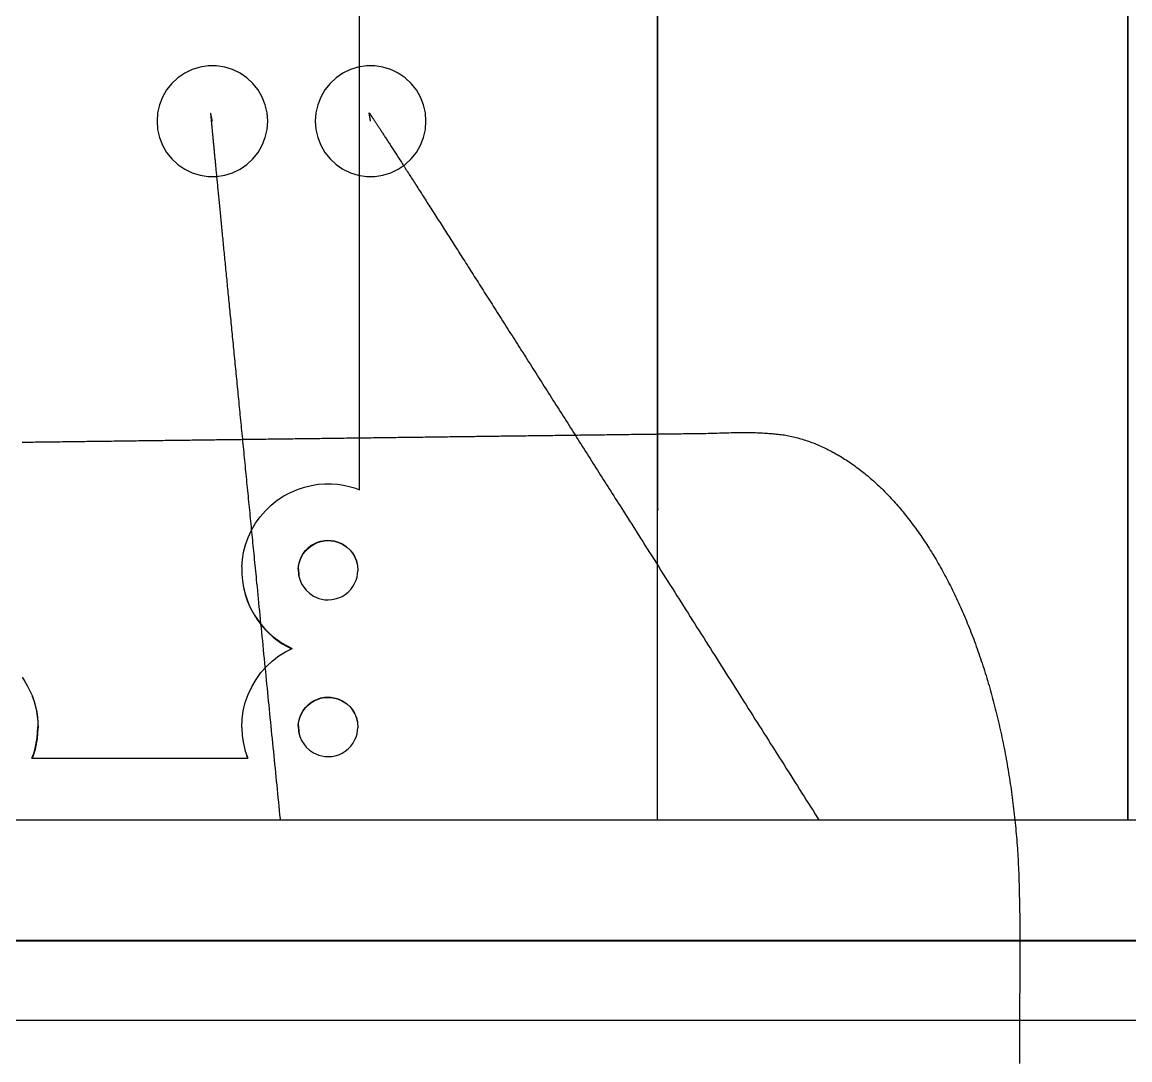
# Model space of a CAD drawing. Header units: millimetres. Extents: x -226 to 218, y -257 to 254.
# Drawn here: x -54.9 to 14.9, y 127.3 to 192.7 of the extents above; entities that cross this region are included whole.
import ezdxf

# ---------------------------------------------------------------- set-up
doc = ezdxf.new("R2010")
doc.units = ezdxf.units.MM
doc.layers.add('SKETCH', color=5, linetype='Continuous')
doc.layers.add('VISIBLE', color=7, linetype='Continuous')

msp = doc.modelspace()

# ---------------------------------------------------------------- linework, layer by layer
at = {"layer": 'SKETCH', "flags": 128}
for points in [[(-39.378, 186.422), (-39.417, 186.942), (-39.533, 187.451), (-39.723, 187.936), (-39.984, 188.388), (-40.309, 188.795), (-40.692, 189.15), (-41.123, 189.444), (-41.592, 189.67), (-42.091, 189.824), (-42.606, 189.902), (-43.128, 189.902), (-43.644, 189.824), (-44.142, 189.67), (-44.612, 189.444), (-45.043, 189.15), (-45.425, 188.795), (-45.75, 188.388), (-46.011, 187.936), (-46.201, 187.451), (-46.317, 186.942), (-46.356, 186.422), (-46.317, 185.902), (-46.201, 185.394), (-46.011, 184.908), (-45.75, 184.457), (-45.425, 184.049), (-45.043, 183.694), (-44.612, 183.4), (-44.142, 183.174), (-43.644, 183.02), (-43.128, 182.943), (-42.606, 182.943), (-42.091, 183.02), (-41.592, 183.174), (-41.123, 183.4), (-40.692, 183.694), (-40.309, 184.049), (-39.984, 184.457), (-39.723, 184.908), (-39.533, 185.394), (-39.417, 185.902), (-39.378, 186.422)], [(-29.409, 186.422), (-29.448, 186.942), (-29.564, 187.451), (-29.754, 187.936), (-30.015, 188.388), (-30.34, 188.795), (-30.723, 189.15), (-31.153, 189.444), (-31.623, 189.67), (-32.122, 189.824), (-32.637, 189.902), (-33.159, 189.902), (-33.674, 189.824), (-34.173, 189.67), (-34.643, 189.444), (-35.073, 189.15), (-35.456, 188.795), (-35.781, 188.388), (-36.042, 187.936), (-36.232, 187.451), (-36.348, 186.942), (-36.387, 186.422), (-36.348, 185.902), (-36.232, 185.394), (-36.042, 184.908), (-35.781, 184.457), (-35.456, 184.049), (-35.073, 183.694), (-34.643, 183.4), (-34.173, 183.174), (-33.674, 183.02), (-33.159, 182.943), (-32.637, 182.943), (-32.122, 183.02), (-31.623, 183.174), (-31.153, 183.4), (-30.723, 183.694), (-30.34, 184.049), (-30.015, 184.457), (-29.754, 184.908), (-29.564, 185.394), (-29.448, 185.902), (-29.409, 186.422)], [(-42.867, 186.422), (-42.868, 186.425), (-42.868, 186.427), (-42.869, 186.43), (-42.869, 186.432), (-42.87, 186.435), (-42.871, 186.437), (-42.871, 186.44), (-42.872, 186.443), (-42.872, 186.445), (-42.873, 186.448), (-42.874, 186.45), (-42.874, 186.453), (-42.875, 186.455), (-42.875, 186.458), (-42.876, 186.461), (-42.877, 186.463), (-42.877, 186.466), (-42.878, 186.468), (-42.878, 186.471), (-42.879, 186.473), (-42.88, 186.476), (-42.88, 186.479), (-42.881, 186.481), (-42.881, 186.484), (-42.882, 186.486), (-42.882, 186.489), (-42.883, 186.491), (-42.884, 186.494), (-42.884, 186.497), (-42.885, 186.499), (-42.885, 186.502), (-42.886, 186.504), (-42.887, 186.507), (-42.887, 186.509), (-42.888, 186.512), (-42.888, 186.514), (-42.889, 186.517), (-42.89, 186.52), (-42.89, 186.522), (-42.891, 186.525), (-42.891, 186.527), (-42.892, 186.53), (-42.892, 186.532), (-42.893, 186.535), (-42.894, 186.538), (-42.894, 186.54), (-42.895, 186.543), (-42.895, 186.545), (-42.896, 186.548), (-42.897, 186.55), (-42.897, 186.553), (-42.898, 186.556), (-42.898, 186.558), (-42.899, 186.561), (-42.9, 186.563), (-42.9, 186.566), (-42.901, 186.568), (-42.901, 186.571), (-42.902, 186.574), (-42.903, 186.576), (-42.903, 186.579), (-42.904, 186.581), (-42.904, 186.584), (-42.905, 186.586), (-42.905, 186.589), (-42.906, 186.592), (-42.907, 186.594), (-42.907, 186.597), (-42.908, 186.599), (-42.908, 186.602), (-42.909, 186.604), (-42.91, 186.607), (-42.91, 186.61), (-42.911, 186.612), (-42.911, 186.615), (-42.912, 186.617), (-42.913, 186.62), (-42.913, 186.622), (-42.914, 186.625), (-42.914, 186.628), (-42.915, 186.63), (-42.916, 186.633), (-42.916, 186.635), (-42.917, 186.638), (-42.917, 186.64), (-42.918, 186.643), (-42.918, 186.646), (-42.919, 186.648), (-42.92, 186.651), (-42.92, 186.653), (-42.921, 186.656), (-42.921, 186.658), (-42.922, 186.661), (-42.923, 186.664), (-42.923, 186.666), (-42.924, 186.669), (-42.924, 186.671), (-42.925, 186.674), (-42.926, 186.676), (-42.926, 186.679), (-42.927, 186.682), (-42.927, 186.684), (-42.928, 186.687), (-42.929, 186.689), (-42.929, 186.692), (-42.93, 186.694), (-42.93, 186.697), (-42.931, 186.7), (-42.931, 186.702), (-42.932, 186.705), (-42.933, 186.707), (-42.933, 186.71), (-42.934, 186.712), (-42.934, 186.715), (-42.935, 186.718), (-42.936, 186.72), (-42.936, 186.723), (-42.937, 186.725), (-42.937, 186.728), (-42.938, 186.73), (-42.939, 186.733), (-42.939, 186.736), (-42.94, 186.738), (-42.94, 186.741), (-42.941, 186.743), (-42.942, 186.746), (-42.942, 186.748), (-42.943, 186.751), (-42.943, 186.754), (-42.944, 186.756), (-42.945, 186.759), (-42.945, 186.761), (-42.946, 186.764), (-42.946, 186.766), (-42.947, 186.769), (-42.947, 186.772), (-42.948, 186.774), (-42.949, 186.777), (-42.949, 186.779), (-42.95, 186.782), (-42.95, 186.784), (-42.951, 186.787), (-42.952, 186.79), (-42.952, 186.792), (-42.953, 186.795), (-42.953, 186.797), (-42.954, 186.8), (-42.955, 186.802), (-42.955, 186.805), (-42.956, 186.808), (-42.956, 186.81), (-42.957, 186.813), (-42.958, 186.815), (-42.958, 186.818), (-42.959, 186.821), (-42.959, 186.823), (-42.96, 186.826), (-42.961, 186.828), (-42.961, 186.831), (-42.962, 186.833), (-42.962, 186.836), (-42.963, 186.839), (-42.963, 186.841), (-42.964, 186.844), (-42.965, 186.846), (-42.965, 186.849), (-42.966, 186.851), (-42.966, 186.854), (-42.967, 186.857), (-42.968, 186.861), (-42.969, 186.865), (-42.969, 186.869), (-42.97, 186.874), (-42.971, 186.88), (-42.972, 186.885), (-42.973, 186.891), (-42.974, 186.896), (-42.975, 186.902), (-42.975, 186.907), (-42.976, 186.912), (-42.977, 186.917), (-42.978, 186.921), (-42.979, 186.924), (-42.979, 186.927), (-42.98, 186.93), (-42.98, 186.931), (-42.981, 186.931), (-42.981, 186.931), (-42.981, 186.929), (-42.981, 186.926), (-42.981, 186.922), (-42.981, 186.916), (-42.98, 186.911), (-42.98, 186.906), (-42.98, 186.9), (-42.98, 186.895), (-42.979, 186.889), (-42.979, 186.884), (-42.979, 186.877), (-42.978, 186.871), (-42.978, 186.864), (-42.977, 186.856), (-42.976, 186.848), (-42.976, 186.839), (-42.975, 186.829), (-42.974, 186.819), (-42.973, 186.807), (-42.972, 186.795), (-42.971, 186.781), (-42.97, 186.767), (-42.969, 186.751), (-42.967, 186.734), (-42.966, 186.716), (-42.964, 186.696), (-42.962, 186.675), (-42.96, 186.652), (-42.958, 186.628), (-42.955, 186.603), (-42.953, 186.576), (-42.95, 186.549), (-42.948, 186.521), (-42.945, 186.491), (-42.942, 186.461), (-42.939, 186.43), (-42.936, 186.397), (-42.933, 186.363), (-42.93, 186.329), (-42.927, 186.293), (-42.923, 186.256), (-42.92, 186.219), (-42.916, 186.18), (-42.912, 186.14), (-42.909, 186.099), (-42.905, 186.058), (-42.901, 186.015), (-42.896, 185.971), (-42.892, 185.926), (-42.888, 185.881), (-42.883, 185.834), (-42.879, 185.786), (-42.874, 185.737), (-42.869, 185.687), (-42.865, 185.636), (-42.86, 185.584), (-42.855, 185.531), (-42.849, 185.477), (-42.844, 185.422), (-42.839, 185.366), (-42.833, 185.309), (-42.828, 185.251), (-42.822, 185.191), (-42.816, 185.131), (-42.81, 185.07), (-42.804, 185.008), (-42.798, 184.945), (-42.792, 184.881), (-42.786, 184.816), (-42.779, 184.75), (-42.773, 184.683), (-42.766, 184.615), (-42.76, 184.546), (-42.753, 184.476), (-42.746, 184.406), (-42.739, 184.334), (-42.732, 184.261), (-42.725, 184.188), (-42.718, 184.113), (-42.711, 184.037), (-42.703, 183.961), (-42.696, 183.883), (-42.688, 183.805), (-42.681, 183.725), (-42.673, 183.645), (-42.665, 183.563), (-42.657, 183.481), (-42.649, 183.397), (-42.641, 183.313), (-42.633, 183.228), (-42.624, 183.142), (-42.616, 183.055), (-42.607, 182.967), (-42.599, 182.878), (-42.59, 182.788), (-42.581, 182.698), (-42.572, 182.606), (-42.564, 182.514), (-42.554, 182.421), (-42.545, 182.327), (-42.536, 182.232), (-42.527, 182.136), (-42.517, 182.039), (-42.508, 181.942), (-42.498, 181.843), (-42.489, 181.743), (-42.479, 181.643), (-42.469, 181.541), (-42.459, 181.439), (-42.449, 181.336), (-42.439, 181.231), (-42.429, 181.127), (-42.418, 181.021), (-42.408, 180.914), (-42.397, 180.807), (-42.387, 180.698), (-42.376, 180.589), (-42.365, 180.479), (-42.355, 180.369), (-42.344, 180.257), (-42.333, 180.145), (-42.322, 180.032), (-42.311, 179.918), (-42.3, 179.804), (-42.288, 179.688), (-42.277, 179.572), (-42.265, 179.455), (-42.254, 179.337), (-42.242, 179.219), (-42.231, 179.099), (-42.219, 178.979), (-42.207, 178.857), (-42.195, 178.735), (-42.183, 178.612), (-42.171, 178.489), (-42.159, 178.364), (-42.146, 178.239), (-42.134, 178.113), (-42.122, 177.987), (-42.109, 177.859), (-42.097, 177.731), (-42.084, 177.603), (-42.071, 177.473), (-42.058, 177.343), (-42.046, 177.213), (-42.033, 177.081), (-42.02, 176.949), (-42.007, 176.817), (-41.994, 176.684), (-41.98, 176.55), (-41.967, 176.415), (-41.954, 176.279), (-41.94, 176.143), (-41.927, 176.006), (-41.913, 175.868), (-41.9, 175.729), (-41.886, 175.59), (-41.872, 175.45), (-41.858, 175.31), (-41.844, 175.168), (-41.83, 175.027), (-41.816, 174.884), (-41.802, 174.741), (-41.788, 174.597), (-41.774, 174.453), (-41.76, 174.308), (-41.745, 174.163), (-41.731, 174.017), (-41.716, 173.87), (-41.702, 173.723), (-41.687, 173.576), (-41.673, 173.428), (-41.658, 173.279), (-41.644, 173.13), (-41.629, 172.98), (-41.614, 172.829), (-41.599, 172.678), (-41.584, 172.526), (-41.569, 172.374), (-41.554, 172.221), (-41.539, 172.067), (-41.524, 171.913), (-41.509, 171.758), (-41.494, 171.603), (-41.478, 171.447), (-41.463, 171.29), (-41.447, 171.134), (-41.432, 170.976), (-41.417, 170.818), (-41.401, 170.66), (-41.385, 170.502), (-41.37, 170.343), (-41.354, 170.183), (-41.338, 170.024), (-41.323, 169.864), (-41.307, 169.703), (-41.291, 169.542), (-41.275, 169.381), (-41.259, 169.219), (-41.243, 169.056), (-41.227, 168.893), (-41.211, 168.73), (-41.195, 168.566), (-41.178, 168.401), (-41.162, 168.236), (-41.146, 168.071), (-41.129, 167.905), (-41.113, 167.739), (-41.097, 167.573), (-41.08, 167.406), (-41.063, 167.239), (-41.047, 167.071), (-41.03, 166.903), (-41.014, 166.735), (-40.997, 166.567), (-40.98, 166.398), (-40.964, 166.229), (-40.947, 166.06), (-40.93, 165.89), (-40.913, 165.721), (-40.897, 165.551), (-40.88, 165.381), (-40.863, 165.21), (-40.846, 165.039), (-40.829, 164.868), (-40.812, 164.696), (-40.795, 164.524), (-40.778, 164.351), (-40.761, 164.178), (-40.744, 164.005), (-40.727, 163.832), (-40.709, 163.658), (-40.692, 163.484), (-40.675, 163.31), (-40.658, 163.136), (-40.641, 162.962), (-40.623, 162.787), (-40.606, 162.612), (-40.589, 162.438), (-40.571, 162.263), (-40.554, 162.088), (-40.537, 161.913), (-40.519, 161.737), (-40.502, 161.562), (-40.485, 161.388), (-40.467, 161.214), (-40.45, 161.041), (-40.433, 160.869), (-40.416, 160.698), (-40.399, 160.526), (-40.382, 160.355), (-40.365, 160.184), (-40.348, 160.013), (-40.331, 159.842), (-40.314, 159.67), (-40.297, 159.497), (-40.28, 159.323), (-40.262, 159.149), (-40.245, 158.973), (-40.227, 158.796), (-40.21, 158.618), (-40.192, 158.438), (-40.174, 158.256), (-40.155, 158.072), (-40.137, 157.885), (-40.118, 157.697), (-40.099, 157.506), (-40.08, 157.312), (-40.056, 157.072), (-40.032, 156.827), (-40.007, 156.578), (-39.982, 156.325), (-39.957, 156.07), (-39.931, 155.811), (-39.905, 155.549), (-39.879, 155.285), (-39.853, 155.019), (-39.826, 154.75), (-39.799, 154.48), (-39.772, 154.209), (-39.745, 153.936), (-39.718, 153.663), (-39.691, 153.389), (-39.664, 153.114), (-39.637, 152.84), (-39.609, 152.566), (-39.582, 152.292), (-39.555, 152.02), (-39.528, 151.748), (-39.501, 151.478), (-39.475, 151.21), (-39.448, 150.943), (-39.422, 150.678), (-39.396, 150.413), (-39.369, 150.147), (-39.343, 149.882), (-39.317, 149.617), (-39.291, 149.351), (-39.264, 149.086), (-39.238, 148.821), (-39.212, 148.555), (-39.185, 148.29), (-39.159, 148.025), (-39.133, 147.759), (-39.106, 147.494), (-39.08, 147.228), (-39.054, 146.963), (-39.027, 146.698), (-39.001, 146.432), (-38.975, 146.167), (-38.948, 145.902), (-38.922, 145.636), (-38.896, 145.371), (-38.869, 145.106), (-38.843, 144.84), (-38.817, 144.575), (-38.79, 144.309), (-38.764, 144.044), (-38.738, 143.779), (-38.711, 143.513), (-38.685, 143.248), (-38.659, 142.983), (-38.633, 142.717), (-38.606, 142.452), (-38.6, 142.385)], [(-32.898, 186.422), (-32.898, 186.425), (-32.899, 186.427), (-32.899, 186.429), (-32.9, 186.432), (-32.9, 186.434), (-32.901, 186.437), (-32.901, 186.439), (-32.901, 186.441), (-32.902, 186.444), (-32.902, 186.446), (-32.903, 186.449), (-32.903, 186.451), (-32.904, 186.453), (-32.904, 186.456), (-32.904, 186.458), (-32.905, 186.461), (-32.905, 186.463), (-32.906, 186.465), (-32.906, 186.468), (-32.907, 186.47), (-32.907, 186.473), (-32.907, 186.475), (-32.908, 186.478), (-32.908, 186.48), (-32.909, 186.482), (-32.909, 186.485), (-32.909, 186.487), (-32.91, 186.49), (-32.91, 186.492), (-32.911, 186.494), (-32.911, 186.497), (-32.912, 186.499), (-32.912, 186.502), (-32.912, 186.504), (-32.913, 186.506), (-32.913, 186.509), (-32.914, 186.511), (-32.914, 186.514), (-32.915, 186.516), (-32.915, 186.519), (-32.915, 186.521), (-32.916, 186.523), (-32.916, 186.526), (-32.917, 186.528), (-32.917, 186.531), (-32.918, 186.533), (-32.918, 186.535), (-32.918, 186.538), (-32.919, 186.54), (-32.919, 186.543), (-32.92, 186.545), (-32.92, 186.547), (-32.921, 186.55), (-32.921, 186.552), (-32.921, 186.555), (-32.922, 186.557), (-32.922, 186.56), (-32.923, 186.562), (-32.923, 186.564), (-32.924, 186.567), (-32.924, 186.569), (-32.924, 186.572), (-32.925, 186.574), (-32.925, 186.576), (-32.926, 186.579), (-32.926, 186.581), (-32.927, 186.584), (-32.927, 186.586), (-32.927, 186.588), (-32.928, 186.591), (-32.928, 186.593), (-32.929, 186.596), (-32.929, 186.598), (-32.93, 186.601), (-32.93, 186.603), (-32.93, 186.605), (-32.931, 186.608), (-32.931, 186.61), (-32.932, 186.613), (-32.932, 186.615), (-32.932, 186.617), (-32.933, 186.62), (-32.933, 186.622), (-32.934, 186.625), (-32.934, 186.627), (-32.935, 186.63), (-32.935, 186.632), (-32.935, 186.634), (-32.936, 186.637), (-32.936, 186.639), (-32.937, 186.642), (-32.937, 186.644), (-32.938, 186.646), (-32.938, 186.649), (-32.938, 186.651), (-32.939, 186.654), (-32.939, 186.656), (-32.94, 186.658), (-32.94, 186.661), (-32.941, 186.663), (-32.941, 186.666), (-32.941, 186.668), (-32.942, 186.671), (-32.942, 186.673), (-32.943, 186.675), (-32.943, 186.678), (-32.944, 186.68), (-32.944, 186.683), (-32.944, 186.685), (-32.945, 186.687), (-32.945, 186.69), (-32.946, 186.692), (-32.946, 186.695), (-32.947, 186.697), (-32.947, 186.7), (-32.947, 186.702), (-32.948, 186.704), (-32.948, 186.707), (-32.949, 186.709), (-32.949, 186.712), (-32.95, 186.714), (-32.95, 186.716), (-32.95, 186.719), (-32.951, 186.721), (-32.951, 186.724), (-32.952, 186.726), (-32.952, 186.729), (-32.953, 186.731), (-32.953, 186.733), (-32.953, 186.736), (-32.954, 186.738), (-32.954, 186.741), (-32.955, 186.743), (-32.955, 186.745), (-32.956, 186.748), (-32.956, 186.75), (-32.956, 186.753), (-32.957, 186.755), (-32.957, 186.758), (-32.958, 186.76), (-32.958, 186.762), (-32.958, 186.765), (-32.959, 186.767), (-32.959, 186.77), (-32.96, 186.772), (-32.96, 186.774), (-32.961, 186.777), (-32.961, 186.779), (-32.961, 186.782), (-32.962, 186.784), (-32.962, 186.787), (-32.963, 186.789), (-32.963, 186.791), (-32.964, 186.794), (-32.964, 186.796), (-32.964, 186.799), (-32.965, 186.801), (-32.965, 186.804), (-32.966, 186.806), (-32.966, 186.808), (-32.967, 186.811), (-32.967, 186.813), (-32.967, 186.816), (-32.968, 186.818), (-32.968, 186.82), (-32.969, 186.823), (-32.969, 186.825), (-32.97, 186.828), (-32.97, 186.83), (-32.97, 186.833), (-32.971, 186.835), (-32.971, 186.837), (-32.972, 186.84), (-32.972, 186.842), (-32.973, 186.845), (-32.973, 186.847), (-32.973, 186.849), (-32.974, 186.852), (-32.974, 186.854), (-32.975, 186.857), (-32.975, 186.859), (-32.976, 186.862), (-32.976, 186.864), (-32.976, 186.866), (-32.977, 186.869), (-32.977, 186.871), (-32.978, 186.874), (-32.978, 186.876), (-32.979, 186.879), (-32.979, 186.881), (-32.979, 186.883), (-32.98, 186.886), (-32.98, 186.889), (-32.981, 186.892), (-32.983, 186.895), (-32.984, 186.9), (-32.986, 186.904), (-32.987, 186.909), (-32.989, 186.913), (-32.991, 186.918), (-32.993, 186.923), (-32.995, 186.928), (-32.997, 186.932), (-32.999, 186.937), (-33, 186.941), (-33.001, 186.945), (-33.002, 186.948), (-33.003, 186.951), (-33.003, 186.953), (-33.003, 186.954), (-33.002, 186.955), (-33.001, 186.955), (-32.999, 186.953), (-32.997, 186.951), (-32.994, 186.948), (-32.99, 186.944), (-32.987, 186.94), (-32.983, 186.936), (-32.98, 186.932), (-32.976, 186.927), (-32.973, 186.923), (-32.969, 186.918), (-32.965, 186.913), (-32.961, 186.908), (-32.957, 186.902), (-32.952, 186.896), (-32.947, 186.889), (-32.942, 186.882), (-32.936, 186.874), (-32.93, 186.865), (-32.923, 186.856), (-32.916, 186.845), (-32.908, 186.834), (-32.899, 186.822), (-32.89, 186.809), (-32.881, 186.795), (-32.87, 186.779), (-32.859, 186.763), (-32.847, 186.745), (-32.834, 186.726), (-32.821, 186.706), (-32.806, 186.685), (-32.792, 186.662), (-32.777, 186.64), (-32.761, 186.616), (-32.744, 186.591), (-32.727, 186.565), (-32.71, 186.539), (-32.692, 186.511), (-32.673, 186.483), (-32.654, 186.454), (-32.634, 186.424), (-32.614, 186.393), (-32.593, 186.361), (-32.571, 186.328), (-32.549, 186.295), (-32.527, 186.261), (-32.504, 186.225), (-32.48, 186.189), (-32.456, 186.152), (-32.431, 186.114), (-32.406, 186.076), (-32.38, 186.036), (-32.354, 185.996), (-32.327, 185.955), (-32.3, 185.912), (-32.272, 185.869), (-32.243, 185.826), (-32.214, 185.781), (-32.185, 185.735), (-32.154, 185.688), (-32.124, 185.641), (-32.092, 185.593), (-32.061, 185.544), (-32.028, 185.494), (-31.995, 185.443), (-31.962, 185.391), (-31.928, 185.339), (-31.893, 185.285), (-31.858, 185.231), (-31.823, 185.176), (-31.787, 185.12), (-31.75, 185.064), (-31.713, 185.006), (-31.676, 184.948), (-31.638, 184.889), (-31.599, 184.829), (-31.56, 184.769), (-31.521, 184.707), (-31.481, 184.645), (-31.44, 184.582), (-31.399, 184.518), (-31.357, 184.453), (-31.315, 184.387), (-31.272, 184.321), (-31.229, 184.253), (-31.185, 184.185), (-31.14, 184.116), (-31.096, 184.047), (-31.05, 183.976), (-31.004, 183.905), (-30.958, 183.832), (-30.911, 183.76), (-30.864, 183.686), (-30.816, 183.611), (-30.768, 183.536), (-30.719, 183.46), (-30.67, 183.384), (-30.62, 183.306), (-30.57, 183.228), (-30.52, 183.149), (-30.469, 183.07), (-30.417, 182.989), (-30.365, 182.908), (-30.313, 182.826), (-30.259, 182.743), (-30.206, 182.66), (-30.152, 182.575), (-30.097, 182.49), (-30.042, 182.404), (-29.987, 182.318), (-29.931, 182.23), (-29.874, 182.142), (-29.817, 182.053), (-29.76, 181.963), (-29.702, 181.873), (-29.644, 181.782), (-29.585, 181.69), (-29.526, 181.598), (-29.467, 181.505), (-29.407, 181.411), (-29.346, 181.317), (-29.286, 181.221), (-29.224, 181.126), (-29.163, 181.029), (-29.101, 180.932), (-29.038, 180.835), (-28.976, 180.736), (-28.912, 180.637), (-28.848, 180.537), (-28.784, 180.437), (-28.719, 180.335), (-28.654, 180.233), (-28.589, 180.131), (-28.523, 180.027), (-28.456, 179.923), (-28.389, 179.818), (-28.322, 179.713), (-28.254, 179.607), (-28.186, 179.5), (-28.118, 179.393), (-28.049, 179.285), (-27.979, 179.176), (-27.91, 179.067), (-27.84, 178.957), (-27.77, 178.847), (-27.699, 178.736), (-27.628, 178.625), (-27.557, 178.513), (-27.485, 178.401), (-27.413, 178.288), (-27.34, 178.174), (-27.268, 178.06), (-27.194, 177.945), (-27.121, 177.829), (-27.046, 177.713), (-26.972, 177.596), (-26.897, 177.478), (-26.822, 177.36), (-26.746, 177.241), (-26.67, 177.122), (-26.594, 177.002), (-26.517, 176.882), (-26.44, 176.761), (-26.363, 176.639), (-26.285, 176.517), (-26.207, 176.395), (-26.129, 176.272), (-26.051, 176.148), (-25.972, 176.025), (-25.893, 175.9), (-25.813, 175.776), (-25.734, 175.65), (-25.654, 175.525), (-25.573, 175.399), (-25.493, 175.272), (-25.412, 175.145), (-25.331, 175.017), (-25.249, 174.889), (-25.167, 174.76), (-25.085, 174.631), (-25.002, 174.501), (-24.919, 174.371), (-24.836, 174.24), (-24.752, 174.108), (-24.669, 173.977), (-24.585, 173.844), (-24.5, 173.712), (-24.416, 173.579), (-24.331, 173.445), (-24.246, 173.312), (-24.16, 173.177), (-24.075, 173.043), (-23.989, 172.908), (-23.903, 172.773), (-23.817, 172.637), (-23.731, 172.502), (-23.644, 172.365), (-23.557, 172.229), (-23.47, 172.092), (-23.383, 171.955), (-23.296, 171.817), (-23.208, 171.678), (-23.12, 171.54), (-23.031, 171.401), (-22.942, 171.261), (-22.854, 171.121), (-22.764, 170.981), (-22.675, 170.84), (-22.586, 170.699), (-22.496, 170.558), (-22.406, 170.416), (-22.316, 170.274), (-22.226, 170.132), (-22.135, 169.99), (-22.045, 169.847), (-21.954, 169.704), (-21.863, 169.561), (-21.772, 169.418), (-21.681, 169.274), (-21.59, 169.13), (-21.498, 168.987), (-21.407, 168.842), (-21.315, 168.698), (-21.223, 168.553), (-21.131, 168.408), (-21.039, 168.262), (-20.946, 168.116), (-20.854, 167.97), (-20.761, 167.824), (-20.668, 167.677), (-20.575, 167.53), (-20.481, 167.383), (-20.388, 167.236), (-20.294, 167.088), (-20.201, 166.94), (-20.107, 166.792), (-20.013, 166.644), (-19.919, 166.496), (-19.825, 166.348), (-19.731, 166.199), (-19.637, 166.051), (-19.543, 165.902), (-19.448, 165.753), (-19.354, 165.605), (-19.26, 165.456), (-19.166, 165.308), (-19.072, 165.16), (-18.979, 165.013), (-18.887, 164.867), (-18.794, 164.721), (-18.702, 164.576), (-18.61, 164.43), (-18.518, 164.285), (-18.426, 164.139), (-18.333, 163.993), (-18.241, 163.847), (-18.148, 163.7), (-18.054, 163.553), (-17.96, 163.404), (-17.866, 163.255), (-17.77, 163.105), (-17.674, 162.953), (-17.578, 162.8), (-17.48, 162.646), (-17.381, 162.49), (-17.281, 162.332), (-17.18, 162.172), (-17.077, 162.01), (-16.973, 161.846), (-16.845, 161.644), (-16.715, 161.439), (-16.583, 161.23), (-16.449, 161.018), (-16.313, 160.804), (-16.176, 160.587), (-16.037, 160.368), (-15.897, 160.147), (-15.756, 159.924), (-15.614, 159.7), (-15.471, 159.474), (-15.327, 159.247), (-15.183, 159.019), (-15.038, 158.79), (-14.893, 158.561), (-14.748, 158.332), (-14.603, 158.103), (-14.458, 157.874), (-14.314, 157.645), (-14.169, 157.417), (-14.026, 157.19), (-13.883, 156.964), (-13.74, 156.74), (-13.599, 156.517), (-13.459, 156.295), (-13.318, 156.073), (-13.178, 155.851), (-13.037, 155.628), (-12.896, 155.406), (-12.756, 155.184), (-12.615, 154.962), (-12.475, 154.74), (-12.334, 154.518), (-12.193, 154.296), (-12.053, 154.074), (-11.912, 153.852), (-11.772, 153.63), (-11.631, 153.407), (-11.491, 153.185), (-11.35, 152.963), (-11.209, 152.741), (-11.069, 152.519), (-10.928, 152.297), (-10.788, 152.075), (-10.647, 151.853), (-10.506, 151.631), (-10.366, 151.409), (-10.225, 151.186), (-10.085, 150.964), (-9.944, 150.742), (-9.804, 150.52), (-9.663, 150.298), (-9.522, 150.076), (-9.382, 149.854), (-9.241, 149.632), (-9.101, 149.41), (-8.96, 149.188), (-8.819, 148.966), (-8.679, 148.744), (-8.538, 148.522), (-8.398, 148.3), (-8.257, 148.078), (-8.117, 147.856), (-7.976, 147.634), (-7.835, 147.411), (-7.695, 147.189), (-7.554, 146.967), (-7.414, 146.745), (-7.273, 146.523), (-7.132, 146.301), (-6.992, 146.079), (-6.851, 145.857), (-6.711, 145.635), (-6.57, 145.413), (-6.429, 145.191), (-6.289, 144.969), (-6.148, 144.747), (-6.007, 144.524), (-5.867, 144.302), (-5.726, 144.08), (-5.586, 143.858), (-5.445, 143.636), (-5.304, 143.414), (-5.164, 143.192), (-5.023, 142.97), (-4.882, 142.748), (-4.742, 142.526), (-4.653, 142.385)], [(-54.858, 166.192), (-54.717, 166.194), (-54.576, 166.196), (-54.435, 166.198), (-54.294, 166.2), (-54.154, 166.201), (-54.013, 166.203), (-53.872, 166.205), (-53.731, 166.207), (-53.59, 166.209), (-53.449, 166.21), (-53.309, 166.212), (-53.168, 166.214), (-53.027, 166.216), (-52.886, 166.218), (-52.745, 166.219), (-52.605, 166.221), (-52.464, 166.223), (-52.323, 166.225), (-52.182, 166.227), (-52.041, 166.229), (-51.9, 166.23), (-51.76, 166.232), (-51.619, 166.234), (-51.478, 166.236), (-51.337, 166.238), (-51.196, 166.239), (-51.055, 166.241), (-50.915, 166.243), (-50.774, 166.245), (-50.633, 166.247), (-50.492, 166.248), (-50.351, 166.25), (-50.21, 166.252), (-50.07, 166.254), (-49.929, 166.256), (-49.788, 166.258), (-49.647, 166.259), (-49.506, 166.261), (-49.365, 166.263), (-49.224, 166.265), (-49.084, 166.267), (-48.943, 166.268), (-48.802, 166.27), (-48.661, 166.272), (-48.52, 166.274), (-48.379, 166.276), (-48.238, 166.277), (-48.097, 166.279), (-47.957, 166.281), (-47.816, 166.283), (-47.675, 166.285), (-47.534, 166.287), (-47.393, 166.288), (-47.252, 166.29), (-47.111, 166.292), (-46.97, 166.294), (-46.829, 166.296), (-46.688, 166.297), (-46.547, 166.299), (-46.406, 166.301), (-46.265, 166.303), (-46.125, 166.305), (-45.984, 166.306), (-45.843, 166.308), (-45.702, 166.31), (-45.561, 166.312), (-45.42, 166.314), (-45.279, 166.316), (-45.138, 166.317), (-44.997, 166.319), (-44.856, 166.321), (-44.715, 166.323), (-44.574, 166.325), (-44.433, 166.326), (-44.292, 166.328), (-44.151, 166.33), (-44.009, 166.332), (-43.868, 166.334), (-43.727, 166.335), (-43.586, 166.337), (-43.445, 166.339), (-43.304, 166.341), (-43.163, 166.343), (-43.022, 166.345), (-42.881, 166.346), (-42.74, 166.348), (-42.599, 166.35), (-42.458, 166.352), (-42.317, 166.354), (-42.176, 166.355), (-42.035, 166.357), (-41.894, 166.359), (-41.753, 166.361), (-41.612, 166.363), (-41.471, 166.364), (-41.33, 166.366), (-41.189, 166.368), (-41.048, 166.37), (-40.907, 166.372), (-40.766, 166.374), (-40.625, 166.375), (-40.483, 166.377), (-40.342, 166.379), (-40.201, 166.381), (-40.06, 166.383), (-39.919, 166.384), (-39.778, 166.386), (-39.637, 166.388), (-39.496, 166.39), (-39.355, 166.392), (-39.214, 166.394), (-39.073, 166.395), (-38.932, 166.397), (-38.79, 166.399), (-38.649, 166.401), (-38.508, 166.403), (-38.367, 166.404), (-38.226, 166.406), (-38.085, 166.408), (-37.944, 166.41), (-37.802, 166.412), (-37.661, 166.413), (-37.52, 166.415), (-37.379, 166.417), (-37.238, 166.419), (-37.096, 166.421), (-36.955, 166.423), (-36.814, 166.424), (-36.673, 166.426), (-36.532, 166.428), (-36.39, 166.43), (-36.249, 166.432), (-36.108, 166.433), (-35.967, 166.435), (-35.826, 166.437), (-35.684, 166.439), (-35.543, 166.441), (-35.402, 166.443), (-35.261, 166.444), (-35.12, 166.446), (-34.979, 166.448), (-34.837, 166.45), (-34.696, 166.452), (-34.555, 166.453), (-34.414, 166.455), (-34.273, 166.457), (-34.131, 166.459), (-33.99, 166.461), (-33.849, 166.462), (-33.708, 166.464), (-33.567, 166.466), (-33.425, 166.468), (-33.284, 166.47), (-33.143, 166.472), (-33.002, 166.473), (-32.861, 166.475), (-32.719, 166.477), (-32.578, 166.479), (-32.437, 166.481), (-32.296, 166.482), (-32.154, 166.484), (-32.013, 166.486), (-31.872, 166.488), (-31.731, 166.49), (-31.589, 166.492), (-31.448, 166.493), (-31.307, 166.495), (-31.166, 166.497), (-31.024, 166.499), (-30.883, 166.501), (-30.742, 166.502), (-30.6, 166.504), (-30.459, 166.506), (-30.318, 166.508), (-30.177, 166.51), (-30.035, 166.512), (-29.894, 166.513), (-29.753, 166.515), (-29.611, 166.517), (-29.47, 166.519), (-29.329, 166.521), (-29.188, 166.522), (-29.046, 166.524), (-28.905, 166.526), (-28.764, 166.528), (-28.622, 166.53), (-28.481, 166.532), (-28.339, 166.533), (-28.198, 166.535), (-28.057, 166.537), (-27.915, 166.539), (-27.774, 166.541), (-27.633, 166.542), (-27.491, 166.544), (-27.35, 166.546), (-27.208, 166.548), (-27.067, 166.55), (-26.926, 166.552), (-26.784, 166.553), (-26.643, 166.555), (-26.501, 166.557), (-26.36, 166.559), (-26.219, 166.561), (-26.077, 166.562), (-25.936, 166.564), (-25.794, 166.566), (-25.653, 166.568), (-25.511, 166.57), (-25.37, 166.572), (-25.229, 166.573), (-25.087, 166.575), (-24.946, 166.577), (-24.804, 166.579), (-24.663, 166.581), (-24.522, 166.582), (-24.38, 166.584), (-24.239, 166.586), (-24.097, 166.588), (-23.956, 166.59), (-23.815, 166.592), (-23.673, 166.593), (-23.532, 166.595), (-23.39, 166.597), (-23.249, 166.599), (-23.107, 166.601), (-22.966, 166.602), (-22.824, 166.604), (-22.683, 166.606), (-22.542, 166.608), (-22.4, 166.61), (-22.259, 166.612), (-22.117, 166.613), (-21.976, 166.615), (-21.834, 166.617), (-21.693, 166.619), (-21.551, 166.621), (-21.41, 166.622), (-21.268, 166.624), (-21.127, 166.626), (-20.985, 166.628), (-20.844, 166.63), (-20.702, 166.632), (-20.56, 166.633), (-20.419, 166.635), (-20.277, 166.637), (-20.136, 166.639), (-19.994, 166.641), (-19.853, 166.643), (-19.711, 166.644), (-19.57, 166.646), (-19.428, 166.648), (-19.286, 166.65), (-19.145, 166.652), (-19.003, 166.653), (-18.862, 166.655), (-18.72, 166.657), (-18.579, 166.659), (-18.437, 166.661), (-18.295, 166.663), (-18.154, 166.664), (-18.012, 166.666), (-17.871, 166.668), (-17.729, 166.67), (-17.588, 166.672), (-17.446, 166.673), (-17.305, 166.675), (-17.163, 166.677), (-17.021, 166.679), (-16.88, 166.681), (-16.738, 166.683), (-16.597, 166.684), (-16.455, 166.686), (-16.314, 166.688), (-16.172, 166.69), (-16.03, 166.692), (-15.889, 166.693), (-15.747, 166.695), (-15.606, 166.697), (-15.464, 166.699), (-15.322, 166.701), (-15.181, 166.703), (-15.039, 166.704), (-14.897, 166.706), (-14.756, 166.708), (-14.614, 166.71), (-14.473, 166.712), (-14.331, 166.714), (-14.189, 166.715), (-14.048, 166.717), (-13.906, 166.719), (-13.764, 166.721), (-13.623, 166.723), (-13.481, 166.724), (-13.34, 166.726), (-13.198, 166.728), (-13.056, 166.73), (-12.915, 166.732), (-12.773, 166.734), (-12.631, 166.735), (-12.49, 166.737), (-12.348, 166.739), (-12.206, 166.741), (-12.064, 166.743), (-11.923, 166.744), (-11.78, 166.747), (-11.637, 166.749), (-11.493, 166.753), (-11.349, 166.757), (-11.203, 166.761), (-11.058, 166.765), (-10.912, 166.77), (-10.765, 166.774), (-10.619, 166.779), (-10.473, 166.784), (-10.328, 166.788), (-10.182, 166.792), (-10.037, 166.796), (-9.893, 166.799), (-9.75, 166.802), (-9.608, 166.804), (-9.467, 166.806), (-9.327, 166.806), (-9.188, 166.806), (-9.051, 166.805), (-8.915, 166.803), (-8.782, 166.799), (-8.65, 166.794), (-8.52, 166.788), (-8.414, 166.783), (-8.309, 166.777), (-8.206, 166.771), (-8.103, 166.766), (-8.002, 166.759), (-7.901, 166.753), (-7.802, 166.746), (-7.703, 166.739), (-7.606, 166.732), (-7.509, 166.724), (-7.412, 166.715), (-7.316, 166.705), (-7.22, 166.695), (-7.125, 166.684), (-7.03, 166.672), (-6.935, 166.659), (-6.84, 166.645), (-6.746, 166.629), (-6.651, 166.613), (-6.556, 166.595), (-6.461, 166.576), (-6.365, 166.556), (-6.269, 166.534), (-6.172, 166.51), (-6.075, 166.485), (-5.979, 166.459), (-5.882, 166.432), (-5.785, 166.404), (-5.688, 166.375), (-5.592, 166.344), (-5.495, 166.313), (-5.399, 166.281), (-5.302, 166.247), (-5.206, 166.212), (-5.109, 166.177), (-5.013, 166.14), (-4.917, 166.102), (-4.821, 166.064), (-4.726, 166.024), (-4.63, 165.983), (-4.535, 165.941), (-4.439, 165.898), (-4.344, 165.854), (-4.249, 165.809), (-4.155, 165.763), (-4.06, 165.716), (-3.966, 165.668), (-3.872, 165.619), (-3.778, 165.569), (-3.684, 165.518), (-3.591, 165.466), (-3.497, 165.413), (-3.404, 165.359), (-3.31, 165.303), (-3.217, 165.247), (-3.124, 165.189), (-3.031, 165.131), (-2.939, 165.071), (-2.846, 165.011), (-2.754, 164.949), (-2.662, 164.887), (-2.57, 164.823), (-2.478, 164.759), (-2.387, 164.693), (-2.296, 164.627), (-2.205, 164.559), (-2.114, 164.491), (-2.023, 164.422), (-1.933, 164.351), (-1.843, 164.28), (-1.754, 164.208), (-1.665, 164.135), (-1.576, 164.06), (-1.487, 163.985), (-1.398, 163.909), (-1.31, 163.832), (-1.222, 163.754), (-1.134, 163.674), (-1.046, 163.594), (-0.958, 163.513), (-0.871, 163.431), (-0.784, 163.348), (-0.697, 163.263), (-0.611, 163.178), (-0.524, 163.092), (-0.438, 163.005), (-0.353, 162.917), (-0.267, 162.829), (-0.182, 162.739), (-0.097, 162.648), (-0.013, 162.557), (0.071, 162.464), (0.155, 162.371), (0.238, 162.277), (0.321, 162.182), (0.404, 162.086), (0.486, 161.989), (0.568, 161.892), (0.65, 161.793), (0.731, 161.693), (0.812, 161.592), (0.893, 161.491), (0.974, 161.388), (1.054, 161.285), (1.134, 161.18), (1.214, 161.075), (1.293, 160.969), (1.372, 160.862), (1.451, 160.754), (1.529, 160.645), (1.607, 160.536), (1.684, 160.425), (1.762, 160.314), (1.838, 160.202), (1.915, 160.089), (1.991, 159.976), (2.066, 159.861), (2.141, 159.746), (2.216, 159.63), (2.29, 159.514), (2.364, 159.396), (2.438, 159.278), (2.511, 159.159), (2.584, 159.039), (2.657, 158.918), (2.729, 158.796), (2.801, 158.673), (2.872, 158.55), (2.943, 158.426), (3.014, 158.3), (3.084, 158.175), (3.154, 158.048), (3.223, 157.921), (3.292, 157.792), (3.361, 157.664), (3.429, 157.534), (3.497, 157.404), (3.564, 157.273), (3.631, 157.141), (3.698, 157.008), (3.763, 156.875), (3.829, 156.742), (3.894, 156.607), (3.958, 156.472), (4.022, 156.337), (4.086, 156.2), (4.149, 156.063), (4.212, 155.925), (4.274, 155.786), (4.336, 155.646), (4.398, 155.506), (4.459, 155.365), (4.519, 155.223), (4.579, 155.081), (4.639, 154.938), (4.698, 154.794), (4.757, 154.649), (4.815, 154.504), (4.873, 154.358), (4.931, 154.212), (4.988, 154.065), (5.044, 153.918), (5.1, 153.77), (5.155, 153.621), (5.21, 153.472), (5.264, 153.322), (5.318, 153.172), (5.371, 153.022), (5.424, 152.87), (5.476, 152.719), (5.528, 152.566), (5.58, 152.413), (5.63, 152.259), (5.681, 152.104), (5.731, 151.949), (5.78, 151.793), (5.829, 151.637), (5.878, 151.48), (5.926, 151.323), (5.973, 151.165), (6.02, 151.006), (6.066, 150.847), (6.112, 150.688), (6.158, 150.528), (6.202, 150.367), (6.247, 150.206), (6.291, 150.045), (6.334, 149.883), (6.376, 149.721), (6.419, 149.559), (6.46, 149.396), (6.501, 149.233), (6.542, 149.069), (6.582, 148.905), (6.621, 148.74), (6.66, 148.575), (6.699, 148.409), (6.736, 148.243), (6.774, 148.076), (6.811, 147.909), (6.847, 147.741), (6.883, 147.573), (6.918, 147.405), (6.953, 147.236), (6.987, 147.067), (7.021, 146.897), (7.054, 146.727), (7.087, 146.556), (7.119, 146.386), (7.15, 146.215), (7.181, 146.044), (7.211, 145.872), (7.241, 145.7), (7.27, 145.528), (7.298, 145.356), (7.326, 145.184), (7.354, 145.011), (7.381, 144.838), (7.407, 144.665), (7.433, 144.491), (7.458, 144.316), (7.482, 144.142), (7.506, 143.967), (7.53, 143.791), (7.553, 143.615), (7.575, 143.44), (7.597, 143.263), (7.618, 143.087), (7.639, 142.91), (7.659, 142.733), (7.678, 142.556), (7.697, 142.379), (7.716, 142.201), (7.733, 142.023), (7.751, 141.846), (7.767, 141.668), (7.783, 141.49), (7.799, 141.312), (7.813, 141.134), (7.828, 140.956), (7.841, 140.778), (7.854, 140.602), (7.866, 140.426), (7.877, 140.251), (7.887, 140.077), (7.897, 139.903), (7.906, 139.729), (7.914, 139.555), (7.922, 139.38), (7.929, 139.206), (7.936, 139.031), (7.942, 138.855), (7.948, 138.679), (7.953, 138.502), (7.959, 138.323), (7.963, 138.143), (7.968, 137.962), (7.972, 137.779), (7.976, 137.594), (7.98, 137.407), (7.984, 137.218), (7.988, 137.027), (7.992, 136.833), (7.996, 136.637), (8, 136.394), (8.004, 136.148), (8.007, 135.897), (8.009, 135.643), (8.01, 135.386), (8.012, 135.126), (8.012, 134.862), (8.012, 134.597), (8.012, 134.329), (8.012, 134.059), (8.011, 133.788), (8.01, 133.515), (8.009, 133.242), (8.007, 132.967), (8.006, 132.692), (8.004, 132.417), (8.003, 132.141), (8.001, 131.866), (8, 131.591), (7.998, 131.318), (7.997, 131.045), (7.997, 130.774), (7.996, 130.504), (7.996, 130.236), (7.996, 129.97), (7.996, 129.703), (7.996, 129.436), (7.996, 129.17), (7.996, 128.903), (7.996, 128.636), (7.996, 128.37), (7.996, 128.103), (7.996, 127.836), (7.996, 127.57), (7.996, 127.303), (7.996, 127.036)]]:
    msp.add_lwpolyline(points, dxfattribs=at)
at = {"layer": 'VISIBLE'}
for p, q in [((-14.825, 142.385), (-14.825, 227.318)), ((-14.809, 161.911), (-14.809, 227.071)), ((14.809, 161.911), (14.809, 227.071)), ((14.825, 142.385), (14.825, 227.318)), ((-33.603, 163.198), (-33.603, 206.441)), ((-37.507, 163.217), (-37.068, 163.362)), ((-37.068, 163.362), (-36.631, 163.467)), ((-36.631, 163.467), (-36.199, 163.535)), ((-36.199, 163.535), (-35.778, 163.566)), ((-35.778, 163.566), (-35.37, 163.566)), ((-35.37, 163.566), (-34.978, 163.536)), ((-34.978, 163.536), (-34.605, 163.482)), ((-34.605, 163.482), (-34.251, 163.405)), ((-34.251, 163.405), (-33.917, 163.309)), ((-38.778, 162.529), (-38.368, 162.8)), ((-38.778, 162.529), (-38.368, 162.8)), ((-38.368, 162.8), (-37.942, 163.03)), ((-37.942, 163.03), (-37.507, 163.217)), ((-33.917, 163.309), (-33.603, 163.198)), ((-39.529, 161.87), (-39.167, 162.218)), ((-39.529, 161.87), (-39.167, 162.218)), ((-39.167, 162.218), (-38.778, 162.529)), ((-39.167, 162.218), (-38.778, 162.529)), ((-14.821, 142.385), (-14.821, 162.039)), ((-14.821, 162.039), (-14.809, 161.911)), ((14.809, 161.911), (14.821, 162.039)), ((14.821, 142.385), (14.821, 162.039)), ((-40.15, 161.077), (-39.858, 161.488)), ((-40.15, 161.077), (-39.858, 161.488)), ((-39.858, 161.488), (-39.529, 161.87)), ((-14.821, 161.911), (-14.809, 161.911)), ((14.809, 161.911), (14.821, 161.911)), ((-40.612, 160.191), (-40.402, 160.643)), ((-40.402, 160.643), (-40.15, 161.077)), ((-40.777, 159.728), (-40.612, 160.191)), ((-40.777, 159.728), (-40.612, 160.191)), ((-36.461, 159.792), (-36.249, 159.889)), ((-36.456, 159.769), (-36.244, 159.865)), ((-36.456, 159.769), (-36.244, 159.865)), ((-36.249, 159.889), (-36.031, 159.957)), ((-36.244, 159.865), (-36.026, 159.933)), ((-36.244, 159.865), (-36.026, 159.933)), ((-36.031, 159.957), (-35.811, 159.998)), ((-36.026, 159.933), (-35.806, 159.974)), ((-35.811, 159.998), (-35.594, 160.012)), ((-35.806, 159.974), (-35.589, 159.988)), ((-35.594, 160.012), (-35.384, 160.002)), ((-35.589, 159.988), (-35.379, 159.978)), ((-35.384, 160.002), (-35.186, 159.97)), ((-35.379, 159.978), (-35.18, 159.946)), ((-35.186, 159.97), (-35, 159.92)), ((-35.18, 159.946), (-34.995, 159.896)), ((-35, 159.92), (-34.673, 159.778)), ((-34.995, 159.896), (-34.668, 159.755)), ((-40.976, 158.793), (-40.898, 159.26)), ((-40.898, 159.26), (-40.777, 159.728)), ((-40.898, 159.26), (-40.777, 159.728)), ((-37.256, 158.981), (-37.144, 159.174)), ((-37.251, 158.957), (-37.138, 159.15)), ((-37.251, 158.957), (-37.138, 159.15)), ((-37.144, 159.174), (-37.005, 159.357)), ((-37.138, 159.15), (-37, 159.333)), ((-37.138, 159.15), (-37, 159.333)), ((-37.005, 159.357), (-36.843, 159.523)), ((-37, 159.333), (-36.838, 159.5)), ((-37, 159.333), (-36.838, 159.5)), ((-36.843, 159.523), (-36.661, 159.67)), ((-36.838, 159.5), (-36.655, 159.646)), ((-36.661, 159.67), (-36.461, 159.792)), ((-36.655, 159.646), (-36.456, 159.769)), ((-36.655, 159.646), (-36.456, 159.769)), ((-34.673, 159.778), (-34.408, 159.601)), ((-34.668, 159.755), (-34.403, 159.578)), ((-34.408, 159.601), (-34.201, 159.409)), ((-34.403, 159.578), (-34.196, 159.385)), ((-34.201, 159.409), (-34.044, 159.215)), ((-34.196, 159.385), (-34.039, 159.191)), ((-34.044, 159.215), (-33.914, 159.001)), ((-34.039, 159.191), (-33.909, 158.978)), ((-41.012, 158.332), (-40.976, 158.793)), ((-37.441, 158.383), (-37.404, 158.581)), ((-37.436, 158.359), (-37.399, 158.557)), ((-37.404, 158.581), (-37.343, 158.781)), ((-37.399, 158.557), (-37.337, 158.758)), ((-37.343, 158.781), (-37.256, 158.981)), ((-37.337, 158.758), (-37.251, 158.957)), ((-33.914, 159.001), (-33.803, 158.741)), ((-33.909, 158.978), (-33.798, 158.718)), ((-33.803, 158.741), (-33.726, 158.432)), ((-33.798, 158.718), (-33.726, 158.428)), ((-41.012, 158.332), (-41.01, 157.881)), ((-41.01, 157.881), (-40.972, 157.446)), ((-37.457, 158.191), (-37.441, 158.383)), ((-37.457, 158.191), (-37.434, 157.836)), ((-37.452, 158.168), (-37.436, 158.359)), ((-37.452, 158.168), (-37.429, 157.814)), ((-37.434, 157.836), (-37.357, 157.527)), ((-33.756, 157.687), (-33.719, 157.885)), ((-33.726, 158.432), (-33.703, 158.077)), ((-33.719, 157.885), (-33.703, 158.077)), ((-40.972, 157.446), (-40.903, 157.03)), ((-37.357, 157.527), (-37.246, 157.267)), ((-37.246, 157.267), (-37.116, 157.053)), ((-37.116, 157.053), (-36.959, 156.859)), ((-34.155, 156.911), (-34.017, 157.094)), ((-34.155, 156.911), (-34.017, 157.094)), ((-34.017, 157.094), (-33.904, 157.287)), ((-33.904, 157.287), (-33.817, 157.487)), ((-33.817, 157.487), (-33.756, 157.687)), ((-40.903, 157.03), (-40.805, 156.634)), ((-40.805, 156.634), (-40.793, 156.587)), ((-40.805, 156.634), (-40.683, 156.261)), ((-40.793, 156.587), (-40.671, 156.214)), ((-36.959, 156.859), (-36.752, 156.667)), ((-36.752, 156.667), (-36.487, 156.49)), ((-36.487, 156.49), (-36.161, 156.348)), ((-36.161, 156.348), (-35.975, 156.298)), ((-35.129, 156.311), (-34.911, 156.379)), ((-35.129, 156.311), (-34.911, 156.379)), ((-34.911, 156.379), (-34.699, 156.476)), ((-34.911, 156.379), (-34.699, 156.476)), ((-34.699, 156.476), (-34.5, 156.598)), ((-34.699, 156.476), (-34.5, 156.598)), ((-34.5, 156.598), (-34.317, 156.745)), ((-34.5, 156.598), (-34.317, 156.745)), ((-34.317, 156.745), (-34.155, 156.911)), ((-34.317, 156.745), (-34.155, 156.911)), ((-40.683, 156.261), (-40.541, 155.911)), ((-40.671, 156.214), (-40.529, 155.865)), ((-40.541, 155.911), (-40.381, 155.585)), ((-40.529, 155.865), (-40.369, 155.539)), ((-35.975, 156.298), (-35.776, 156.266)), ((-35.776, 156.266), (-35.566, 156.256)), ((-35.566, 156.256), (-35.349, 156.27)), ((-35.349, 156.27), (-35.129, 156.311)), ((-35.349, 156.27), (-35.129, 156.311)), ((-40.381, 155.585), (-40.209, 155.284)), ((-40.369, 155.539), (-40.197, 155.238)), ((-40.209, 155.284), (-40.026, 155.006)), ((-40.197, 155.238), (-40.014, 154.96)), ((-40.026, 155.006), (-39.812, 154.722)), ((-40.014, 154.96), (-39.8, 154.676)), ((-39.812, 154.722), (-39.578, 154.451)), ((-39.8, 154.676), (-39.566, 154.405)), ((-39.578, 154.451), (-39.325, 154.194)), ((-39.566, 154.405), (-39.314, 154.148)), ((-39.325, 154.194), (-39.056, 153.954)), ((-39.314, 154.148), (-39.044, 153.909)), ((-39.056, 153.954), (-38.771, 153.733)), ((-39.044, 153.909), (-38.759, 153.688)), ((-38.771, 153.733), (-38.473, 153.532)), ((-38.759, 153.688), (-38.461, 153.486)), ((-38.68, 152.716), (-38.267, 152.976)), ((-38.473, 153.532), (-38.163, 153.351)), ((-38.461, 153.486), (-38.152, 153.306)), ((-38.267, 152.976), (-37.845, 153.192)), ((-38.163, 153.351), (-37.845, 153.192)), ((-38.152, 153.306), (-37.884, 153.172)), ((-38.152, 153.306), (-37.884, 153.172)), ((-39.457, 152.061), (-39.079, 152.41)), ((-39.079, 152.41), (-38.68, 152.716)), ((-40.119, 151.241), (-39.806, 151.67)), ((-40.119, 151.241), (-39.806, 151.67)), ((-39.806, 151.67), (-39.457, 152.061)), ((-54.854, 151.378), (-54.676, 151.108)), ((-54.854, 151.378), (-54.676, 151.108)), ((-54.676, 151.108), (-54.512, 150.824)), ((-54.676, 151.108), (-54.512, 150.824)), ((-54.512, 150.824), (-54.364, 150.528)), ((-54.512, 150.824), (-54.364, 150.528)), ((-40.619, 150.289), (-40.392, 150.779)), ((-40.619, 150.289), (-40.392, 150.779)), ((-40.392, 150.779), (-40.119, 151.241)), ((-40.392, 150.779), (-40.119, 151.241)), ((-54.364, 150.528), (-54.233, 150.219)), ((-54.364, 150.528), (-54.233, 150.219)), ((-54.233, 150.219), (-54.121, 149.901)), ((-54.233, 150.219), (-54.23, 150.21)), ((-54.23, 150.21), (-54.221, 150.184)), ((-54.221, 150.184), (-54.217, 150.175)), ((-54.217, 150.175), (-54.105, 149.857)), ((-54.217, 150.175), (-54.105, 149.857)), ((-40.796, 149.78), (-40.619, 150.289)), ((-36.249, 150.005), (-36.031, 150.074)), ((-36.031, 150.074), (-35.811, 150.114)), ((-36.026, 150.051), (-35.806, 150.092)), ((-35.811, 150.114), (-35.594, 150.128)), ((-35.806, 150.092), (-35.589, 150.106)), ((-35.594, 150.128), (-35.384, 150.118)), ((-35.589, 150.106), (-35.379, 150.096)), ((-35.384, 150.118), (-35.186, 150.087)), ((-35.379, 150.096), (-35.18, 150.064)), ((-35.186, 150.087), (-35, 150.037)), ((-35.18, 150.064), (-34.995, 150.014)), ((-54.121, 149.901), (-54.028, 149.574)), ((-54.105, 149.857), (-54.012, 149.53)), ((-54.028, 149.574), (-53.955, 149.241)), ((-54.012, 149.53), (-53.939, 149.197)), ((-54.012, 149.53), (-53.939, 149.197)), ((-40.922, 149.258), (-40.796, 149.78)), ((-37.144, 149.291), (-37.005, 149.473)), ((-37.138, 149.269), (-37, 149.451)), ((-37.138, 149.269), (-37, 149.451)), ((-37.005, 149.473), (-36.843, 149.64)), ((-37, 149.451), (-36.838, 149.618)), ((-37, 149.451), (-36.838, 149.618)), ((-36.843, 149.64), (-36.661, 149.786)), ((-36.838, 149.618), (-36.655, 149.764)), ((-36.661, 149.786), (-36.461, 149.909)), ((-36.655, 149.764), (-36.456, 149.887)), ((-36.655, 149.764), (-36.456, 149.887)), ((-36.461, 149.909), (-36.249, 150.005)), ((-36.456, 149.887), (-36.244, 149.983)), ((-36.456, 149.887), (-36.244, 149.983)), ((-36.244, 149.983), (-36.026, 150.051)), ((-36.244, 149.983), (-36.026, 150.051)), ((-35, 150.037), (-34.673, 149.895)), ((-34.995, 150.014), (-34.668, 149.873)), ((-34.673, 149.895), (-34.408, 149.718)), ((-34.668, 149.873), (-34.403, 149.696)), ((-34.408, 149.718), (-34.201, 149.525)), ((-34.403, 149.696), (-34.196, 149.503)), ((-34.201, 149.525), (-34.044, 149.331)), ((-34.196, 149.503), (-34.039, 149.309)), ((-53.955, 149.241), (-53.904, 148.904)), ((-53.939, 149.197), (-53.888, 148.86)), ((-53.904, 148.904), (-53.873, 148.564)), ((-53.888, 148.86), (-53.857, 148.52)), ((-41.016, 148.208), (-40.995, 148.731)), ((-41.016, 148.208), (-40.995, 148.731)), ((-40.995, 148.731), (-40.922, 149.258)), ((-40.995, 148.731), (-40.922, 149.258)), ((-37.441, 148.499), (-37.404, 148.697)), ((-37.436, 148.477), (-37.399, 148.675)), ((-37.404, 148.697), (-37.343, 148.898)), ((-37.399, 148.675), (-37.337, 148.876)), ((-37.343, 148.898), (-37.256, 149.097)), ((-37.337, 148.876), (-37.251, 149.075)), ((-37.256, 149.097), (-37.144, 149.291)), ((-37.251, 149.075), (-37.138, 149.269)), ((-37.251, 149.075), (-37.138, 149.269)), ((-34.044, 149.331), (-33.914, 149.118)), ((-34.039, 149.309), (-33.909, 149.096)), ((-33.914, 149.118), (-33.803, 148.858)), ((-33.909, 149.096), (-33.798, 148.836)), ((-33.803, 148.858), (-33.726, 148.549)), ((-33.798, 148.836), (-33.726, 148.546)), ((-53.877, 147.884), (-53.864, 148.223)), ((-53.873, 148.564), (-53.864, 148.223)), ((-53.861, 147.84), (-53.849, 148.179)), ((-53.857, 148.52), (-53.849, 148.179)), ((-41.016, 148.208), (-40.987, 147.694)), ((-37.457, 148.308), (-37.441, 148.499)), ((-37.457, 148.308), (-37.434, 147.952)), ((-37.452, 148.286), (-37.436, 148.477)), ((-37.452, 148.286), (-37.429, 147.93)), ((-33.756, 147.804), (-33.719, 148.002)), ((-33.726, 148.549), (-33.703, 148.194)), ((-33.719, 148.002), (-33.703, 148.194)), ((-53.964, 147.217), (-53.91, 147.548)), ((-53.948, 147.174), (-53.894, 147.504)), ((-53.948, 147.174), (-53.894, 147.504)), ((-53.91, 147.548), (-53.877, 147.884)), ((-53.894, 147.504), (-53.861, 147.84)), ((-40.987, 147.694), (-40.913, 147.198)), ((-37.434, 147.952), (-37.357, 147.643)), ((-37.429, 147.93), (-37.357, 147.643)), ((-37.357, 147.643), (-37.246, 147.384)), ((-37.246, 147.384), (-37.116, 147.17)), ((-34.017, 147.211), (-33.904, 147.404)), ((-33.904, 147.404), (-33.817, 147.603)), ((-33.817, 147.603), (-33.756, 147.804)), ((-54.237, 146.274), (-54.128, 146.579)), ((-54.128, 146.579), (-54.036, 146.894)), ((-54.112, 146.535), (-54.02, 146.85)), ((-54.112, 146.535), (-54.02, 146.85)), ((-54.036, 146.894), (-53.964, 147.217)), ((-54.02, 146.85), (-53.948, 147.174)), ((-40.913, 147.198), (-40.797, 146.723)), ((-40.797, 146.723), (-40.785, 146.679)), ((-40.797, 146.723), (-40.644, 146.274)), ((-40.785, 146.679), (-40.647, 146.274)), ((-37.116, 147.17), (-36.959, 146.976)), ((-36.959, 146.976), (-36.752, 146.783)), ((-36.752, 146.783), (-36.487, 146.606)), ((-36.487, 146.606), (-36.161, 146.465)), ((-34.911, 146.496), (-34.699, 146.592)), ((-34.911, 146.496), (-34.699, 146.592)), ((-34.699, 146.592), (-34.5, 146.715)), ((-34.699, 146.592), (-34.5, 146.715)), ((-34.5, 146.715), (-34.317, 146.861)), ((-34.5, 146.715), (-34.317, 146.861)), ((-34.317, 146.861), (-34.155, 147.028)), ((-34.317, 146.861), (-34.155, 147.028)), ((-34.155, 147.028), (-34.017, 147.211)), ((-34.155, 147.028), (-34.017, 147.211)), ((-54.237, 146.274), (-40.644, 146.274)), ((-54.205, 146.274), (-54.112, 146.535)), ((-36.161, 146.465), (-35.975, 146.415)), ((-35.975, 146.415), (-35.776, 146.383)), ((-35.776, 146.383), (-35.566, 146.373)), ((-35.566, 146.373), (-35.349, 146.387)), ((-35.349, 146.387), (-35.129, 146.428)), ((-35.349, 146.387), (-35.129, 146.428)), ((-35.129, 146.428), (-34.911, 146.496)), ((-35.129, 146.428), (-34.911, 146.496)), ((-196.916, 142.385), (196.916, 142.385)), ((-196.916, 134.812), (196.916, 134.812)), ((-196.856, 134.771), (196.856, 134.771)), ((-196.916, 129.763), (196.916, 129.763))]:
    msp.add_line(p, q, dxfattribs=at)

doc.saveas('drawing.dxf')
